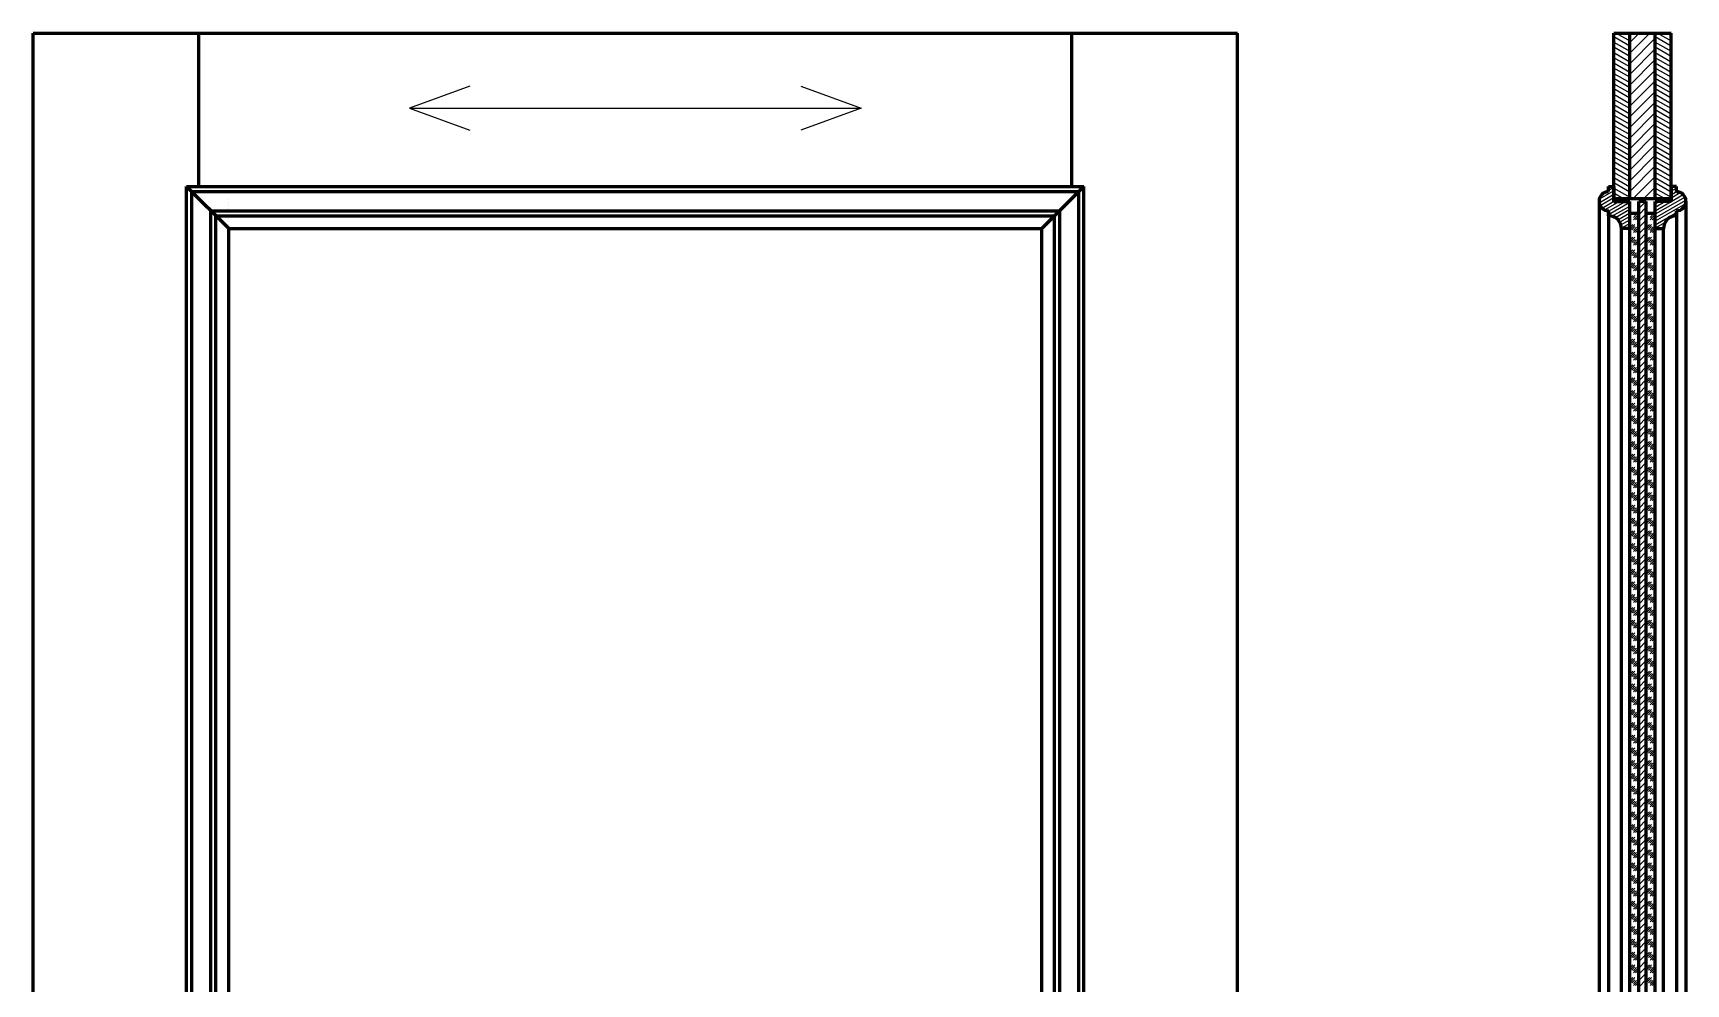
# Model space of a CAD drawing. Header units: inches. Extents: x -4554 to 14101, y -13650 to 2449.
# Drawn here: x 0 to 1098, y -8132 to -7500 of the extents above; entities that cross this region are included whole.
import ezdxf

# ---------------------------------------------------------------- set-up
doc = ezdxf.new("R2010")
doc.units = ezdxf.units.IN
doc.layers.add('Слой1', color=7, linetype='Continuous')

# ---------------------------------------------------------------- blocks, each defined once
blk = doc.blocks.new('*B516')
at = {"layer": 'Слой1', "linetype": 'Continuous'}
for p, q in [((1060.5, -7508.7), (1050, -7502.6)), ((1050, -7506.1), (1060.5, -7512.1)), ((1051.5, -7500), (1060.5, -7505.2)), ((1060.5, -7501.7), (1057.5, -7500)), ((1060.5, -7515.6), (1050, -7509.5)), ((1050, -7513), (1060.5, -7519.1)), ((1060.5, -7522.5), (1050, -7516.5)), ((1050, -7519.9), (1060.5, -7526)), ((1060.5, -7529.4), (1050, -7523.4)), ((1050, -7526.8), (1060.5, -7532.9)), ((1060.5, -7536.4), (1050, -7530.3)), ((1050, -7533.8), (1060.5, -7539.8)), ((1060.5, -7543.3), (1050, -7537.2)), ((1050, -7540.7), (1060.5, -7546.8)), ((1060.5, -7550.2), (1050, -7544.2)), ((1050, -7547.6), (1060.5, -7553.7)), ((1060.5, -7557.2), (1050, -7551.1)), ((1050, -7554.6), (1060.5, -7560.6)), ((1060.5, -7564.1), (1050, -7558)), ((1050, -7561.5), (1060.5, -7567.5)), ((1060.5, -7571), (1050, -7565)), ((1050, -7568.4), (1060.5, -7574.5)), ((1060.5, -7577.9), (1050, -7571.9)), ((1050, -7575.3), (1060.5, -7581.4)), ((1060.5, -7584.9), (1050, -7578.8)), ((1050, -7582.3), (1060.5, -7588.3)), ((1060.5, -7591.8), (1050, -7585.7)), ((1050, -7589.2), (1060.5, -7595.3)), ((1060.5, -7598.7), (1050, -7592.7)), ((1050, -7596.1), (1060.5, -7602.2)), ((1060.5, -7605.7), (1050, -7599.6)), ((1050, -7603.1), (1060.5, -7609.1)), ((1056, -7610), (1050, -7606.5)), ((1050, -7610), (1050, -7610))]:
    blk.add_line(p, q, dxfattribs=at)
blk = doc.blocks.new('*B517')
at = {"layer": 'Слой1', "linetype": 'Continuous'}
for p, q in [((1040.2, -7612.8), (1050, -7607.2)), ((1050, -7604.9), (1040.3, -7610.5)), ((1042.2, -7607.1), (1044.6, -7605.7)), ((1047, -7602), (1046.5, -7602.3)), ((1046.5, -7604.6), (1050, -7602.6)), ((1050, -7609.5), (1040.9, -7614.8)), ((1042.1, -7616.4), (1050, -7611.8)), ((1053.7, -7612), (1044, -7617.6)), ((1046.5, -7618.5), (1057.7, -7612)), ((1060.5, -7612.7), (1046.5, -7620.8)), ((1048.7, -7621.8), (1060.5, -7615)), ((1060.5, -7617.3), (1051, -7622.8)), ((1052.7, -7624.1), (1060.5, -7619.6)), ((1060.5, -7621.9), (1053.9, -7625.8)), ((1054.7, -7627.6), (1060.5, -7624.2)), ((1060.5, -7626.5), (1055, -7629.7)), ((1058.5, -7630), (1060.5, -7628.8))]:
    blk.add_line(p, q, dxfattribs=at)
blk = doc.blocks.new('*B524')
at = {"layer": 'Слой1', "linetype": 'Continuous'}
for p, q in [((1060.5, -7630.8), (1064, -7627.3)), ((1060.5, -7629.4), (1062.6, -7627.3)), ((1061.9, -7630.8), (1064, -7628.7)), ((1066.5, -7620.5), (1063, -7624.1)), ((1065.1, -7620.5), (1063, -7622.7)), ((1066.5, -7629), (1063, -7632.6)), ((1065.1, -7629), (1063, -7631.2)), ((1066.5, -7622), (1064.4, -7624.1)), ((1060.5, -7639.3), (1064, -7635.7)), ((1060.5, -7637.9), (1062.6, -7635.7)), ((1061.9, -7639.3), (1064, -7637.2)), ((1066.5, -7637.5), (1063, -7641.1)), ((1065.1, -7637.5), (1063, -7639.6)), ((1066.5, -7630.4), (1064.4, -7632.6)), ((1066.5, -7638.9), (1064.4, -7641.1)), ((1060.5, -7647.8), (1064, -7644.2)), ((1060.5, -7646.3), (1062.6, -7644.2)), ((1061.9, -7647.8), (1064, -7645.6)), ((1066.5, -7646), (1063, -7649.5)), ((1065.1, -7646), (1063, -7648.1)), ((1066.5, -7647.4), (1064.4, -7649.5)), ((1060.5, -7656.2), (1064, -7652.7)), ((1060.5, -7654.8), (1062.6, -7652.7)), ((1060.5, -7664.7), (1064, -7661.2)), ((1060.5, -7663.3), (1062.6, -7661.2)), ((1061.9, -7656.2), (1064, -7654.1)), ((1061.9, -7664.7), (1064, -7662.6)), ((1066.5, -7654.5), (1063, -7658)), ((1065.1, -7654.5), (1063, -7656.6)), ((1066.5, -7663), (1063, -7666.5)), ((1065.1, -7663), (1063, -7665.1)), ((1066.5, -7655.9), (1064.4, -7658)), ((1060.5, -7673.2), (1064, -7669.7)), ((1060.5, -7671.8), (1062.6, -7669.7)), ((1061.9, -7673.2), (1064, -7671.1)), ((1066.5, -7671.5), (1063, -7675)), ((1065.1, -7671.5), (1063, -7673.6)), ((1066.5, -7664.4), (1064.4, -7666.5)), ((1066.5, -7672.9), (1064.4, -7675)), ((1060.5, -7681.7), (1064, -7678.2)), ((1060.5, -7680.3), (1062.6, -7678.2)), ((1061.9, -7681.7), (1064, -7679.6)), ((1066.5, -7679.9), (1063, -7683.5)), ((1065.1, -7679.9), (1063, -7682.1)), ((1066.5, -7681.4), (1064.4, -7683.5)), ((1060.5, -7690.2), (1064, -7686.7)), ((1060.5, -7688.8), (1062.6, -7686.7)), ((1060.5, -7698.7), (1064, -7695.1)), ((1060.5, -7697.3), (1062.6, -7695.1)), ((1061.9, -7690.2), (1064, -7688.1)), ((1066.5, -7688.4), (1063, -7692)), ((1065.1, -7688.4), (1063, -7690.6)), ((1066.5, -7689.8), (1064.4, -7692)), ((1060.5, -7707.2), (1064, -7703.6)), ((1060.5, -7705.7), (1062.6, -7703.6)), ((1061.9, -7698.7), (1064, -7696.6)), ((1061.9, -7707.2), (1064, -7705)), ((1066.5, -7696.9), (1063, -7700.5)), ((1065.1, -7696.9), (1063, -7699)), ((1066.5, -7705.4), (1063, -7708.9)), ((1065.1, -7705.4), (1063, -7707.5)), ((1066.5, -7698.3), (1064.4, -7700.5)), ((1066.5, -7706.8), (1064.4, -7708.9)), ((1060.5, -7715.6), (1064, -7712.1)), ((1060.5, -7714.2), (1062.6, -7712.1)), ((1061.9, -7715.6), (1064, -7713.5)), ((1066.5, -7713.9), (1063, -7717.4)), ((1065.1, -7713.9), (1063, -7716)), ((1066.5, -7715.3), (1064.4, -7717.4)), ((1060.5, -7724.1), (1064, -7720.6)), ((1060.5, -7722.7), (1062.6, -7720.6)), ((1061.9, -7724.1), (1064, -7722)), ((1066.5, -7722.4), (1063, -7725.9)), ((1065.1, -7722.4), (1063, -7724.5)), ((1066.5, -7723.8), (1064.4, -7725.9)), ((1060.5, -7732.6), (1064, -7729.1)), ((1060.5, -7731.2), (1062.6, -7729.1)), ((1060.5, -7741.1), (1064, -7737.6)), ((1060.5, -7739.7), (1062.6, -7737.6)), ((1061.9, -7732.6), (1064, -7730.5)), ((1061.9, -7741.1), (1064, -7739)), ((1066.5, -7730.9), (1063, -7734.4)), ((1065.1, -7730.9), (1063, -7733)), ((1066.5, -7739.3), (1063, -7742.9)), ((1065.1, -7739.3), (1063, -7741.5)), ((1066.5, -7732.3), (1064.4, -7734.4)), ((1060.5, -7749.6), (1064, -7746.1)), ((1060.5, -7748.2), (1062.6, -7746.1)), ((1061.9, -7749.6), (1064, -7747.5)), ((1066.5, -7747.8), (1063, -7751.4)), ((1065.1, -7747.8), (1063, -7749.9)), ((1066.5, -7740.8), (1064.4, -7742.9)), ((1066.5, -7749.2), (1064.4, -7751.4)), ((1060.5, -7758.1), (1064, -7754.5)), ((1060.5, -7756.7), (1062.6, -7754.5)), ((1061.9, -7758.1), (1064, -7755.9)), ((1066.5, -7756.3), (1063, -7759.8)), ((1065.1, -7756.3), (1063, -7758.4)), ((1066.5, -7757.7), (1064.4, -7759.8)), ((1060.5, -7766.6), (1064, -7763)), ((1060.5, -7765.1), (1062.6, -7763)), ((1060.5, -7775), (1064, -7771.5)), ((1060.5, -7773.6), (1062.6, -7771.5)), ((1061.9, -7766.6), (1064, -7764.4)), ((1066.5, -7764.8), (1063, -7768.3)), ((1065.1, -7764.8), (1063, -7766.9)), ((1066.5, -7766.2), (1064.4, -7768.3)), ((1060.5, -7783.5), (1064, -7780)), ((1060.5, -7782.1), (1062.6, -7780)), ((1061.9, -7775), (1064, -7772.9)), ((1061.9, -7783.5), (1064, -7781.4)), ((1066.5, -7773.3), (1063, -7776.8)), ((1065.1, -7773.3), (1063, -7775.4)), ((1066.5, -7781.8), (1063, -7785.3)), ((1065.1, -7781.8), (1063, -7783.9)), ((1066.5, -7774.7), (1064.4, -7776.8)), ((1066.5, -7783.2), (1064.4, -7785.3)), ((1060.5, -7792), (1064, -7788.5)), ((1060.5, -7790.6), (1062.6, -7788.5)), ((1061.9, -7792), (1064, -7789.9)), ((1066.5, -7790.3), (1063, -7793.8)), ((1065.1, -7790.3), (1063, -7792.4)), ((1066.5, -7791.7), (1064.4, -7793.8)), ((1060.5, -7800.5), (1064, -7797)), ((1060.5, -7799.1), (1062.6, -7797)), ((1060.5, -7809), (1064, -7805.4)), ((1060.5, -7807.6), (1062.6, -7805.4)), ((1061.9, -7800.5), (1064, -7798.4)), ((1066.5, -7798.7), (1063, -7802.3)), ((1065.1, -7798.7), (1063, -7800.9)), ((1066.5, -7800.2), (1064.4, -7802.3)), ((1060.5, -7817.5), (1064, -7813.9)), ((1060.5, -7816.1), (1062.6, -7813.9)), ((1061.9, -7809), (1064, -7806.9)), ((1061.9, -7817.5), (1064, -7815.3)), ((1066.5, -7807.2), (1063, -7810.8)), ((1065.1, -7807.2), (1063, -7809.3)), ((1066.5, -7815.7), (1063, -7819.2)), ((1065.1, -7815.7), (1063, -7817.8)), ((1066.5, -7808.6), (1064.4, -7810.8)), ((1060.5, -7826), (1064, -7822.4)), ((1060.5, -7824.5), (1062.6, -7822.4)), ((1061.9, -7826), (1064, -7823.8)), ((1066.5, -7824.2), (1063, -7827.7)), ((1065.1, -7824.2), (1063, -7826.3)), ((1066.5, -7817.1), (1064.4, -7819.2)), ((1066.5, -7825.6), (1064.4, -7827.7)), ((1060.5, -7834.4), (1064, -7830.9)), ((1060.5, -7833), (1062.6, -7830.9)), ((1061.9, -7834.4), (1064, -7832.3)), ((1066.5, -7832.7), (1063, -7836.2)), ((1065.1, -7832.7), (1063, -7834.8)), ((1066.5, -7834.1), (1064.4, -7836.2)), ((1060.5, -7842.9), (1064, -7839.4)), ((1060.5, -7841.5), (1062.6, -7839.4)), ((1060.5, -7851.4), (1064, -7847.9)), ((1060.5, -7850), (1062.6, -7847.9)), ((1061.9, -7842.9), (1064, -7840.8)), ((1061.9, -7851.4), (1064, -7849.3)), ((1066.5, -7841.2), (1063, -7844.7)), ((1065.1, -7841.2), (1063, -7843.3)), ((1066.5, -7842.6), (1064.4, -7844.7)), ((1060.5, -7859.9), (1064, -7856.4)), ((1060.5, -7858.5), (1062.6, -7856.4)), ((1061.9, -7859.9), (1064, -7857.8)), ((1066.5, -7849.7), (1063, -7853.2)), ((1065.1, -7849.7), (1063, -7851.8)), ((1066.5, -7858.1), (1063, -7861.7)), ((1065.1, -7858.1), (1063, -7860.3)), ((1066.5, -7851.1), (1064.4, -7853.2)), ((1066.5, -7859.6), (1064.4, -7861.7)), ((1060.5, -7868.4), (1064, -7864.8)), ((1060.5, -7867), (1062.6, -7864.8)), ((1061.9, -7868.4), (1064, -7866.3)), ((1066.5, -7866.6), (1063, -7870.2)), ((1065.1, -7866.6), (1063, -7868.7)), ((1066.5, -7868), (1064.4, -7870.2)), ((1060.5, -7876.9), (1064, -7873.3)), ((1060.5, -7875.5), (1062.6, -7873.3)), ((1060.5, -7885.4), (1064, -7881.8)), ((1060.5, -7883.9), (1062.6, -7881.8)), ((1061.9, -7876.9), (1064, -7874.7)), ((1066.5, -7875.1), (1063, -7878.6)), ((1065.1, -7875.1), (1063, -7877.2)), ((1066.5, -7876.5), (1064.4, -7878.6)), ((1060.5, -7893.8), (1064, -7890.3)), ((1060.5, -7892.4), (1062.6, -7890.3)), ((1061.9, -7885.4), (1064, -7883.2)), ((1061.9, -7893.8), (1064, -7891.7)), ((1066.5, -7883.6), (1063, -7887.1)), ((1065.1, -7883.6), (1063, -7885.7)), ((1066.5, -7892.1), (1063, -7895.6)), ((1065.1, -7892.1), (1063, -7894.2)), ((1066.5, -7885), (1064.4, -7887.1)), ((1066.5, -7893.5), (1064.4, -7895.6)), ((1060.5, -7902.3), (1064, -7898.8)), ((1060.5, -7900.9), (1062.6, -7898.8)), ((1061.9, -7902.3), (1064, -7900.2)), ((1066.5, -7900.6), (1063, -7904.1)), ((1065.1, -7900.6), (1063, -7902.7)), ((1066.5, -7902), (1064.4, -7904.1)), ((1060.5, -7910.8), (1064, -7907.3)), ((1060.5, -7909.4), (1062.6, -7907.3)), ((1061.9, -7910.8), (1064, -7908.7)), ((1066.5, -7909), (1063, -7912.6)), ((1065.1, -7909), (1063, -7911.2)), ((1066.5, -7910.5), (1064.4, -7912.6)), ((1060.5, -7919.3), (1064, -7915.8)), ((1060.5, -7917.9), (1062.6, -7915.8)), ((1060.5, -7927.8), (1064, -7924.2)), ((1060.5, -7926.4), (1062.6, -7924.2)), ((1061.9, -7919.3), (1064, -7917.2)), ((1061.9, -7927.8), (1064, -7925.7)), ((1066.5, -7917.5), (1063, -7921.1)), ((1065.1, -7917.5), (1063, -7919.7)), ((1066.5, -7926), (1063, -7929.6)), ((1065.1, -7926), (1063, -7928.1)), ((1066.5, -7918.9), (1064.4, -7921.1)), ((1060.5, -7936.3), (1064, -7932.7)), ((1060.5, -7934.8), (1062.6, -7932.7)), ((1061.9, -7936.3), (1064, -7934.1)), ((1066.5, -7934.5), (1063, -7938)), ((1065.1, -7934.5), (1063, -7936.6)), ((1066.5, -7927.4), (1064.4, -7929.6)), ((1066.5, -7935.9), (1064.4, -7938)), ((1060.5, -7944.7), (1064, -7941.2)), ((1060.5, -7943.3), (1062.6, -7941.2)), ((1061.9, -7944.7), (1064, -7942.6)), ((1066.5, -7943), (1063, -7946.5)), ((1065.1, -7943), (1063, -7945.1)), ((1066.5, -7944.4), (1064.4, -7946.5)), ((1060.5, -7953.2), (1064, -7949.7)), ((1060.5, -7951.8), (1062.6, -7949.7)), ((1060.5, -7961.7), (1064, -7958.2)), ((1060.5, -7960.3), (1062.6, -7958.2)), ((1061.9, -7953.2), (1064, -7951.1)), ((1066.5, -7951.5), (1063, -7955)), ((1065.1, -7951.5), (1063, -7953.6)), ((1066.5, -7952.9), (1064.4, -7955)), ((1060.5, -7970.2), (1064, -7966.7)), ((1060.5, -7968.8), (1062.6, -7966.7)), ((1061.9, -7961.7), (1064, -7959.6)), ((1061.9, -7970.2), (1064, -7968.1)), ((1066.5, -7960), (1063, -7963.5)), ((1065.1, -7960), (1063, -7962.1)), ((1066.5, -7968.4), (1063, -7972)), ((1065.1, -7968.4), (1063, -7970.6)), ((1066.5, -7961.4), (1064.4, -7963.5)), ((1066.5, -7969.9), (1064.4, -7972)), ((1060.5, -7978.7), (1064, -7975.2)), ((1060.5, -7977.3), (1062.6, -7975.2)), ((1061.9, -7978.7), (1064, -7976.6)), ((1066.5, -7976.9), (1063, -7980.5)), ((1065.1, -7976.9), (1063, -7979.1)), ((1066.5, -7978.3), (1064.4, -7980.5)), ((1060.5, -7987.2), (1064, -7983.6)), ((1060.5, -7985.8), (1062.6, -7983.6)), ((1060.5, -7995.7), (1064, -7992.1)), ((1060.5, -7994.2), (1062.6, -7992.1)), ((1061.9, -7987.2), (1064, -7985.1)), ((1066.5, -7985.4), (1063, -7989)), ((1065.1, -7985.4), (1063, -7987.5)), ((1066.5, -7986.8), (1064.4, -7989)), ((1060.5, -8004.1), (1064, -8000.6)), ((1060.5, -8002.7), (1062.6, -8000.6)), ((1061.9, -7995.7), (1064, -7993.5)), ((1061.9, -8004.1), (1064, -8002)), ((1066.5, -7993.9), (1063, -7997.4)), ((1065.1, -7993.9), (1063, -7996)), ((1066.5, -8002.4), (1063, -8005.9)), ((1065.1, -8002.4), (1063, -8004.5)), ((1066.5, -7995.3), (1064.4, -7997.4)), ((1060.5, -8012.6), (1064, -8009.1)), ((1060.5, -8011.2), (1062.6, -8009.1)), ((1061.9, -8012.6), (1064, -8010.5)), ((1066.5, -8010.9), (1063, -8014.4)), ((1065.1, -8010.9), (1063, -8013)), ((1066.5, -8003.8), (1064.4, -8005.9)), ((1066.5, -8012.3), (1064.4, -8014.4)), ((1060.5, -8021.1), (1064, -8017.6)), ((1060.5, -8019.7), (1062.6, -8017.6)), ((1061.9, -8021.1), (1064, -8019)), ((1066.5, -8019.4), (1063, -8022.9)), ((1065.1, -8019.4), (1063, -8021.5)), ((1066.5, -8020.8), (1064.4, -8022.9)), ((1060.5, -8029.6), (1064, -8026.1)), ((1060.5, -8028.2), (1062.6, -8026.1)), ((1060.5, -8038.1), (1064, -8034.6)), ((1060.5, -8036.7), (1062.6, -8034.6)), ((1061.9, -8029.6), (1064, -8027.5)), ((1061.9, -8038.1), (1064, -8036)), ((1066.5, -8027.8), (1063, -8031.4)), ((1065.1, -8027.8), (1063, -8030)), ((1066.5, -8029.3), (1064.4, -8031.4)), ((1060.5, -8046.6), (1064, -8043)), ((1060.5, -8045.2), (1062.6, -8043)), ((1061.9, -8046.6), (1064, -8044.4)), ((1066.5, -8036.3), (1063, -8039.9)), ((1065.1, -8036.3), (1063, -8038.4)), ((1066.5, -8044.8), (1063, -8048.3)), ((1065.1, -8044.8), (1063, -8046.9)), ((1066.5, -8037.7), (1064.4, -8039.9)), ((1066.5, -8046.2), (1064.4, -8048.3)), ((1060.5, -8055.1), (1064, -8051.5)), ((1060.5, -8053.6), (1062.6, -8051.5)), ((1061.9, -8055.1), (1064, -8052.9)), ((1066.5, -8053.3), (1063, -8056.8)), ((1065.1, -8053.3), (1063, -8055.4)), ((1066.5, -8054.7), (1064.4, -8056.8)), ((1060.5, -8063.5), (1064, -8060)), ((1060.5, -8062.1), (1062.6, -8060)), ((1060.5, -8072), (1064, -8068.5)), ((1060.5, -8070.6), (1062.6, -8068.5)), ((1061.9, -8063.5), (1064, -8061.4)), ((1066.5, -8061.8), (1063, -8065.3)), ((1065.1, -8061.8), (1063, -8063.9)), ((1066.5, -8063.2), (1064.4, -8065.3)), ((1060.5, -8080.5), (1064, -8077)), ((1060.5, -8079.1), (1062.6, -8077)), ((1061.9, -8072), (1064, -8069.9)), ((1061.9, -8080.5), (1064, -8078.4)), ((1066.5, -8070.3), (1063, -8073.8)), ((1065.1, -8070.3), (1063, -8072.4)), ((1066.5, -8078.8), (1063, -8082.3)), ((1065.1, -8078.8), (1063, -8080.9)), ((1066.5, -8071.7), (1064.4, -8073.8)), ((1066.5, -8080.2), (1064.4, -8082.3)), ((1060.5, -8089), (1064, -8085.5)), ((1060.5, -8087.6), (1062.6, -8085.5)), ((1061.9, -8089), (1064, -8086.9)), ((1066.5, -8087.2), (1063, -8090.8)), ((1065.1, -8087.2), (1063, -8089.4)), ((1066.5, -8088.7), (1064.4, -8090.8)), ((1060.5, -8097.5), (1064, -8093.9)), ((1060.5, -8096.1), (1062.6, -8093.9)), ((1061.9, -8097.5), (1064, -8095.4)), ((1066.5, -8095.7), (1063, -8099.3)), ((1065.1, -8095.7), (1063, -8097.8)), ((1066.5, -8097.1), (1064.4, -8099.3)), ((1060.5, -8106), (1064, -8102.4)), ((1060.5, -8104.6), (1062.6, -8102.4)), ((1060.5, -8114.5), (1064, -8110.9)), ((1060.5, -8113), (1062.6, -8110.9)), ((1061.9, -8106), (1064, -8103.8)), ((1061.9, -8114.5), (1064, -8112.3)), ((1066.5, -8104.2), (1063, -8107.7)), ((1065.1, -8104.2), (1063, -8106.3)), ((1066.5, -8112.7), (1063, -8116.2)), ((1065.1, -8112.7), (1063, -8114.8)), ((1066.5, -8105.6), (1064.4, -8107.7)), ((1060.5, -8122.9), (1064, -8119.4)), ((1060.5, -8121.5), (1062.6, -8119.4)), ((1061.9, -8122.9), (1064, -8120.8)), ((1066.5, -8121.2), (1063, -8124.7)), ((1065.1, -8121.2), (1063, -8123.3)), ((1066.5, -8114.1), (1064.4, -8116.2)), ((1066.5, -8122.6), (1064.4, -8124.7)), ((1060.5, -8131.4), (1064, -8127.9)), ((1060.5, -8130), (1062.6, -8127.9)), ((1061.9, -8131.4), (1064, -8129.3)), ((1066.5, -8129.7), (1063, -8133.2)), ((1065.1, -8129.7), (1063, -8131.8)), ((1066.5, -8131.1), (1064.4, -8133.2))]:
    blk.add_line(p, q, dxfattribs=at)
blk = doc.blocks.new('*B525')
at = {"layer": 'Слой1', "linetype": 'Continuous'}
for p, q in [((1088, -7508.7), (1077.5, -7502.6)), ((1077.5, -7506.1), (1088, -7512.1)), ((1079, -7500), (1088, -7505.2)), ((1088, -7501.7), (1085, -7500)), ((1088, -7515.6), (1077.5, -7509.5)), ((1077.5, -7513), (1088, -7519.1)), ((1088, -7522.5), (1077.5, -7516.5)), ((1077.5, -7519.9), (1088, -7526)), ((1088, -7529.4), (1077.5, -7523.4)), ((1077.5, -7526.8), (1088, -7532.9)), ((1088, -7536.4), (1077.5, -7530.3)), ((1077.5, -7533.8), (1088, -7539.8)), ((1088, -7543.3), (1077.5, -7537.2)), ((1077.5, -7540.7), (1088, -7546.8)), ((1088, -7550.2), (1077.5, -7544.2)), ((1077.5, -7547.6), (1088, -7553.7)), ((1088, -7557.2), (1077.5, -7551.1)), ((1077.5, -7554.6), (1088, -7560.6)), ((1088, -7564.1), (1077.5, -7558)), ((1077.5, -7561.5), (1088, -7567.5)), ((1088, -7571), (1077.5, -7565)), ((1077.5, -7568.4), (1088, -7574.5)), ((1088, -7577.9), (1077.5, -7571.9)), ((1077.5, -7575.3), (1088, -7581.4)), ((1088, -7584.9), (1077.5, -7578.8)), ((1077.5, -7582.3), (1088, -7588.3)), ((1088, -7591.8), (1077.5, -7585.7)), ((1077.5, -7589.2), (1088, -7595.3)), ((1088, -7598.7), (1077.5, -7592.7)), ((1077.5, -7596.1), (1088, -7602.2)), ((1088, -7605.7), (1077.5, -7599.6)), ((1077.5, -7603.1), (1088, -7609.1)), ((1083.5, -7610), (1077.5, -7606.5)), ((1077.5, -7610), (1077.5, -7610))]:
    blk.add_line(p, q, dxfattribs=at)
blk = doc.blocks.new('*B526')
at = {"layer": 'Слой1', "linetype": 'Continuous'}
for p, q in [((1077.5, -7618.2), (1096.1, -7607.4)), ((1088, -7602.9), (1089.5, -7602)), ((1091.5, -7603.2), (1088, -7605.2)), ((1088, -7607.5), (1091.6, -7605.4)), ((1094.4, -7606.1), (1088, -7609.8)), ((1097.3, -7609.1), (1077.5, -7620.5)), ((1077.5, -7622.8), (1097.8, -7611.1)), ((1084.2, -7612), (1077.5, -7615.9)), ((1077.5, -7613.5), (1080.2, -7612)), ((1097.6, -7613.5), (1077.5, -7625.1)), ((1077.5, -7627.4), (1091.5, -7619.3)), ((1084, -7625.9), (1077.5, -7629.7)), ((1081, -7630), (1083.1, -7628.8))]:
    blk.add_line(p, q, dxfattribs=at)
blk = doc.blocks.new('*B533')
at = {"layer": 'Слой1', "linetype": 'Continuous'}
for p, q in [((1071.5, -7630.8), (1075, -7627.3)), ((1071.5, -7629.4), (1073.6, -7627.3)), ((1072.9, -7630.8), (1075, -7628.7)), ((1077.5, -7620.5), (1074, -7624.1)), ((1076.1, -7620.5), (1074, -7622.7)), ((1077.5, -7629), (1074, -7632.6)), ((1076.1, -7629), (1074, -7631.2)), ((1077.5, -7622), (1075.4, -7624.1)), ((1071.5, -7639.3), (1075, -7635.7)), ((1071.5, -7637.9), (1073.6, -7635.7)), ((1072.9, -7639.3), (1075, -7637.2)), ((1077.5, -7637.5), (1074, -7641.1)), ((1076.1, -7637.5), (1074, -7639.6)), ((1077.5, -7630.4), (1075.4, -7632.6)), ((1077.5, -7638.9), (1075.4, -7641.1)), ((1071.5, -7647.8), (1075, -7644.2)), ((1071.5, -7646.3), (1073.6, -7644.2)), ((1072.9, -7647.8), (1075, -7645.6)), ((1077.5, -7646), (1074, -7649.5)), ((1076.1, -7646), (1074, -7648.1)), ((1077.5, -7647.4), (1075.4, -7649.5)), ((1071.5, -7656.2), (1075, -7652.7)), ((1071.5, -7654.8), (1073.6, -7652.7)), ((1071.5, -7664.7), (1075, -7661.2)), ((1071.5, -7663.3), (1073.6, -7661.2)), ((1072.9, -7656.2), (1075, -7654.1)), ((1072.9, -7664.7), (1075, -7662.6)), ((1077.5, -7654.5), (1074, -7658)), ((1076.1, -7654.5), (1074, -7656.6)), ((1077.5, -7663), (1074, -7666.5)), ((1076.1, -7663), (1074, -7665.1)), ((1077.5, -7655.9), (1075.4, -7658)), ((1071.5, -7673.2), (1075, -7669.7)), ((1071.5, -7671.8), (1073.6, -7669.7)), ((1072.9, -7673.2), (1075, -7671.1)), ((1077.5, -7671.5), (1074, -7675)), ((1076.1, -7671.5), (1074, -7673.6)), ((1077.5, -7664.4), (1075.4, -7666.5)), ((1077.5, -7672.9), (1075.4, -7675)), ((1071.5, -7681.7), (1075, -7678.2)), ((1071.5, -7680.3), (1073.6, -7678.2)), ((1072.9, -7681.7), (1075, -7679.6)), ((1077.5, -7679.9), (1074, -7683.5)), ((1076.1, -7679.9), (1074, -7682.1)), ((1077.5, -7681.4), (1075.4, -7683.5)), ((1071.5, -7690.2), (1075, -7686.7)), ((1071.5, -7688.8), (1073.6, -7686.7)), ((1071.5, -7698.7), (1075, -7695.1)), ((1071.5, -7697.3), (1073.6, -7695.1)), ((1072.9, -7690.2), (1075, -7688.1)), ((1077.5, -7688.4), (1074, -7692)), ((1076.1, -7688.4), (1074, -7690.6)), ((1077.5, -7689.8), (1075.4, -7692)), ((1071.5, -7707.2), (1075, -7703.6)), ((1071.5, -7705.7), (1073.6, -7703.6)), ((1072.9, -7698.7), (1075, -7696.6)), ((1072.9, -7707.2), (1075, -7705)), ((1077.5, -7696.9), (1074, -7700.5)), ((1076.1, -7696.9), (1074, -7699)), ((1077.5, -7705.4), (1074, -7708.9)), ((1076.1, -7705.4), (1074, -7707.5)), ((1077.5, -7698.3), (1075.4, -7700.5)), ((1077.5, -7706.8), (1075.4, -7708.9)), ((1071.5, -7715.6), (1075, -7712.1)), ((1071.5, -7714.2), (1073.6, -7712.1)), ((1072.9, -7715.6), (1075, -7713.5)), ((1077.5, -7713.9), (1074, -7717.4)), ((1076.1, -7713.9), (1074, -7716)), ((1077.5, -7715.3), (1075.4, -7717.4)), ((1071.5, -7724.1), (1075, -7720.6)), ((1071.5, -7722.7), (1073.6, -7720.6)), ((1072.9, -7724.1), (1075, -7722)), ((1077.5, -7722.4), (1074, -7725.9)), ((1076.1, -7722.4), (1074, -7724.5)), ((1077.5, -7723.8), (1075.4, -7725.9)), ((1071.5, -7732.6), (1075, -7729.1)), ((1071.5, -7731.2), (1073.6, -7729.1)), ((1071.5, -7741.1), (1075, -7737.6)), ((1071.5, -7739.7), (1073.6, -7737.6)), ((1072.9, -7732.6), (1075, -7730.5)), ((1072.9, -7741.1), (1075, -7739)), ((1077.5, -7730.9), (1074, -7734.4)), ((1076.1, -7730.9), (1074, -7733)), ((1077.5, -7739.3), (1074, -7742.9)), ((1076.1, -7739.3), (1074, -7741.5)), ((1077.5, -7732.3), (1075.4, -7734.4)), ((1071.5, -7749.6), (1075, -7746.1)), ((1071.5, -7748.2), (1073.6, -7746.1)), ((1072.9, -7749.6), (1075, -7747.5)), ((1077.5, -7747.8), (1074, -7751.4)), ((1076.1, -7747.8), (1074, -7749.9)), ((1077.5, -7740.8), (1075.4, -7742.9)), ((1077.5, -7749.2), (1075.4, -7751.4)), ((1071.5, -7758.1), (1075, -7754.5)), ((1071.5, -7756.7), (1073.6, -7754.5)), ((1072.9, -7758.1), (1075, -7755.9)), ((1077.5, -7756.3), (1074, -7759.8)), ((1076.1, -7756.3), (1074, -7758.4)), ((1077.5, -7757.7), (1075.4, -7759.8)), ((1071.5, -7766.6), (1075, -7763)), ((1071.5, -7765.1), (1073.6, -7763)), ((1071.5, -7775), (1075, -7771.5)), ((1071.5, -7773.6), (1073.6, -7771.5)), ((1072.9, -7766.6), (1075, -7764.4)), ((1077.5, -7764.8), (1074, -7768.3)), ((1076.1, -7764.8), (1074, -7766.9)), ((1077.5, -7766.2), (1075.4, -7768.3)), ((1071.5, -7783.5), (1075, -7780)), ((1071.5, -7782.1), (1073.6, -7780)), ((1072.9, -7775), (1075, -7772.9)), ((1072.9, -7783.5), (1075, -7781.4)), ((1077.5, -7773.3), (1074, -7776.8)), ((1076.1, -7773.3), (1074, -7775.4)), ((1077.5, -7781.8), (1074, -7785.3)), ((1076.1, -7781.8), (1074, -7783.9)), ((1077.5, -7774.7), (1075.4, -7776.8)), ((1077.5, -7783.2), (1075.4, -7785.3)), ((1071.5, -7792), (1075, -7788.5)), ((1071.5, -7790.6), (1073.6, -7788.5)), ((1072.9, -7792), (1075, -7789.9)), ((1077.5, -7790.3), (1074, -7793.8)), ((1076.1, -7790.3), (1074, -7792.4)), ((1077.5, -7791.7), (1075.4, -7793.8)), ((1071.5, -7800.5), (1075, -7797)), ((1071.5, -7799.1), (1073.6, -7797)), ((1071.5, -7809), (1075, -7805.4)), ((1071.5, -7807.6), (1073.6, -7805.4)), ((1072.9, -7800.5), (1075, -7798.4)), ((1077.5, -7798.7), (1074, -7802.3)), ((1076.1, -7798.7), (1074, -7800.9)), ((1077.5, -7800.2), (1075.4, -7802.3)), ((1071.5, -7817.5), (1075, -7813.9)), ((1071.5, -7816.1), (1073.6, -7813.9)), ((1072.9, -7809), (1075, -7806.9)), ((1072.9, -7817.5), (1075, -7815.3)), ((1077.5, -7807.2), (1074, -7810.8)), ((1076.1, -7807.2), (1074, -7809.3)), ((1077.5, -7815.7), (1074, -7819.2)), ((1076.1, -7815.7), (1074, -7817.8)), ((1077.5, -7808.6), (1075.4, -7810.8)), ((1071.5, -7826), (1075, -7822.4)), ((1071.5, -7824.5), (1073.6, -7822.4)), ((1072.9, -7826), (1075, -7823.8)), ((1077.5, -7824.2), (1074, -7827.7)), ((1076.1, -7824.2), (1074, -7826.3)), ((1077.5, -7817.1), (1075.4, -7819.2)), ((1077.5, -7825.6), (1075.4, -7827.7)), ((1071.5, -7834.4), (1075, -7830.9)), ((1071.5, -7833), (1073.6, -7830.9)), ((1072.9, -7834.4), (1075, -7832.3)), ((1077.5, -7832.7), (1074, -7836.2)), ((1076.1, -7832.7), (1074, -7834.8)), ((1077.5, -7834.1), (1075.4, -7836.2)), ((1071.5, -7842.9), (1075, -7839.4)), ((1071.5, -7841.5), (1073.6, -7839.4)), ((1071.5, -7851.4), (1075, -7847.9)), ((1071.5, -7850), (1073.6, -7847.9)), ((1072.9, -7842.9), (1075, -7840.8)), ((1072.9, -7851.4), (1075, -7849.3)), ((1077.5, -7841.2), (1074, -7844.7)), ((1076.1, -7841.2), (1074, -7843.3)), ((1077.5, -7842.6), (1075.4, -7844.7)), ((1071.5, -7859.9), (1075, -7856.4)), ((1071.5, -7858.5), (1073.6, -7856.4)), ((1072.9, -7859.9), (1075, -7857.8)), ((1077.5, -7849.7), (1074, -7853.2)), ((1076.1, -7849.7), (1074, -7851.8)), ((1077.5, -7858.1), (1074, -7861.7)), ((1076.1, -7858.1), (1074, -7860.3)), ((1077.5, -7851.1), (1075.4, -7853.2)), ((1077.5, -7859.6), (1075.4, -7861.7)), ((1071.5, -7868.4), (1075, -7864.8)), ((1071.5, -7867), (1073.6, -7864.8)), ((1072.9, -7868.4), (1075, -7866.3)), ((1077.5, -7866.6), (1074, -7870.2)), ((1076.1, -7866.6), (1074, -7868.7)), ((1077.5, -7868), (1075.4, -7870.2)), ((1071.5, -7876.9), (1075, -7873.3)), ((1071.5, -7875.5), (1073.6, -7873.3)), ((1071.5, -7885.4), (1075, -7881.8)), ((1071.5, -7883.9), (1073.6, -7881.8)), ((1072.9, -7876.9), (1075, -7874.7)), ((1077.5, -7875.1), (1074, -7878.6)), ((1076.1, -7875.1), (1074, -7877.2)), ((1077.5, -7876.5), (1075.4, -7878.6)), ((1071.5, -7893.8), (1075, -7890.3)), ((1071.5, -7892.4), (1073.6, -7890.3)), ((1072.9, -7885.4), (1075, -7883.2)), ((1072.9, -7893.8), (1075, -7891.7)), ((1077.5, -7883.6), (1074, -7887.1)), ((1076.1, -7883.6), (1074, -7885.7)), ((1077.5, -7892.1), (1074, -7895.6)), ((1076.1, -7892.1), (1074, -7894.2)), ((1077.5, -7885), (1075.4, -7887.1)), ((1077.5, -7893.5), (1075.4, -7895.6)), ((1071.5, -7902.3), (1075, -7898.8)), ((1071.5, -7900.9), (1073.6, -7898.8)), ((1072.9, -7902.3), (1075, -7900.2)), ((1077.5, -7900.6), (1074, -7904.1)), ((1076.1, -7900.6), (1074, -7902.7)), ((1077.5, -7902), (1075.4, -7904.1)), ((1071.5, -7910.8), (1075, -7907.3)), ((1071.5, -7909.4), (1073.6, -7907.3)), ((1072.9, -7910.8), (1075, -7908.7)), ((1077.5, -7909), (1074, -7912.6)), ((1076.1, -7909), (1074, -7911.2)), ((1077.5, -7910.5), (1075.4, -7912.6)), ((1071.5, -7919.3), (1075, -7915.8)), ((1071.5, -7917.9), (1073.6, -7915.8)), ((1071.5, -7927.8), (1075, -7924.2)), ((1071.5, -7926.4), (1073.6, -7924.2)), ((1072.9, -7919.3), (1075, -7917.2)), ((1072.9, -7927.8), (1075, -7925.7)), ((1077.5, -7917.5), (1074, -7921.1)), ((1076.1, -7917.5), (1074, -7919.7)), ((1077.5, -7926), (1074, -7929.6)), ((1076.1, -7926), (1074, -7928.1)), ((1077.5, -7918.9), (1075.4, -7921.1)), ((1071.5, -7936.3), (1075, -7932.7)), ((1071.5, -7934.8), (1073.6, -7932.7)), ((1072.9, -7936.3), (1075, -7934.1)), ((1077.5, -7934.5), (1074, -7938)), ((1076.1, -7934.5), (1074, -7936.6)), ((1077.5, -7927.4), (1075.4, -7929.6)), ((1077.5, -7935.9), (1075.4, -7938)), ((1071.5, -7944.7), (1075, -7941.2)), ((1071.5, -7943.3), (1073.6, -7941.2)), ((1072.9, -7944.7), (1075, -7942.6)), ((1077.5, -7943), (1074, -7946.5)), ((1076.1, -7943), (1074, -7945.1)), ((1077.5, -7944.4), (1075.4, -7946.5)), ((1071.5, -7953.2), (1075, -7949.7)), ((1071.5, -7951.8), (1073.6, -7949.7)), ((1071.5, -7961.7), (1075, -7958.2)), ((1071.5, -7960.3), (1073.6, -7958.2)), ((1072.9, -7953.2), (1075, -7951.1)), ((1077.5, -7951.5), (1074, -7955)), ((1076.1, -7951.5), (1074, -7953.6)), ((1077.5, -7952.9), (1075.4, -7955)), ((1071.5, -7970.2), (1075, -7966.7)), ((1071.5, -7968.8), (1073.6, -7966.7)), ((1072.9, -7961.7), (1075, -7959.6)), ((1072.9, -7970.2), (1075, -7968.1)), ((1077.5, -7960), (1074, -7963.5)), ((1076.1, -7960), (1074, -7962.1)), ((1077.5, -7968.4), (1074, -7972)), ((1076.1, -7968.4), (1074, -7970.6)), ((1077.5, -7961.4), (1075.4, -7963.5)), ((1077.5, -7969.9), (1075.4, -7972)), ((1071.5, -7978.7), (1075, -7975.2)), ((1071.5, -7977.3), (1073.6, -7975.2)), ((1072.9, -7978.7), (1075, -7976.6)), ((1077.5, -7976.9), (1074, -7980.5)), ((1076.1, -7976.9), (1074, -7979.1)), ((1077.5, -7978.3), (1075.4, -7980.5)), ((1071.5, -7987.2), (1075, -7983.6)), ((1071.5, -7985.8), (1073.6, -7983.6)), ((1071.5, -7995.7), (1075, -7992.1)), ((1071.5, -7994.2), (1073.6, -7992.1)), ((1072.9, -7987.2), (1075, -7985.1)), ((1077.5, -7985.4), (1074, -7989)), ((1076.1, -7985.4), (1074, -7987.5)), ((1077.5, -7986.8), (1075.4, -7989)), ((1071.5, -8004.1), (1075, -8000.6)), ((1071.5, -8002.7), (1073.6, -8000.6)), ((1072.9, -7995.7), (1075, -7993.5)), ((1072.9, -8004.1), (1075, -8002)), ((1077.5, -7993.9), (1074, -7997.4)), ((1076.1, -7993.9), (1074, -7996)), ((1077.5, -8002.4), (1074, -8005.9)), ((1076.1, -8002.4), (1074, -8004.5)), ((1077.5, -7995.3), (1075.4, -7997.4)), ((1071.5, -8012.6), (1075, -8009.1)), ((1071.5, -8011.2), (1073.6, -8009.1)), ((1072.9, -8012.6), (1075, -8010.5)), ((1077.5, -8010.9), (1074, -8014.4)), ((1076.1, -8010.9), (1074, -8013)), ((1077.5, -8003.8), (1075.4, -8005.9)), ((1077.5, -8012.3), (1075.4, -8014.4)), ((1071.5, -8021.1), (1075, -8017.6)), ((1071.5, -8019.7), (1073.6, -8017.6)), ((1072.9, -8021.1), (1075, -8019)), ((1077.5, -8019.4), (1074, -8022.9)), ((1076.1, -8019.4), (1074, -8021.5)), ((1077.5, -8020.8), (1075.4, -8022.9)), ((1071.5, -8029.6), (1075, -8026.1)), ((1071.5, -8028.2), (1073.6, -8026.1)), ((1071.5, -8038.1), (1075, -8034.6)), ((1071.5, -8036.7), (1073.6, -8034.6)), ((1072.9, -8029.6), (1075, -8027.5)), ((1072.9, -8038.1), (1075, -8036)), ((1077.5, -8027.8), (1074, -8031.4)), ((1076.1, -8027.8), (1074, -8030)), ((1077.5, -8029.3), (1075.4, -8031.4)), ((1071.5, -8046.6), (1075, -8043)), ((1071.5, -8045.2), (1073.6, -8043)), ((1072.9, -8046.6), (1075, -8044.4)), ((1077.5, -8036.3), (1074, -8039.9)), ((1076.1, -8036.3), (1074, -8038.4)), ((1077.5, -8044.8), (1074, -8048.3)), ((1076.1, -8044.8), (1074, -8046.9)), ((1077.5, -8037.7), (1075.4, -8039.9)), ((1077.5, -8046.2), (1075.4, -8048.3)), ((1071.5, -8055.1), (1075, -8051.5)), ((1071.5, -8053.6), (1073.6, -8051.5)), ((1072.9, -8055.1), (1075, -8052.9)), ((1077.5, -8053.3), (1074, -8056.8)), ((1076.1, -8053.3), (1074, -8055.4)), ((1077.5, -8054.7), (1075.4, -8056.8)), ((1071.5, -8063.5), (1075, -8060)), ((1071.5, -8062.1), (1073.6, -8060)), ((1071.5, -8072), (1075, -8068.5)), ((1071.5, -8070.6), (1073.6, -8068.5)), ((1072.9, -8063.5), (1075, -8061.4)), ((1077.5, -8061.8), (1074, -8065.3)), ((1076.1, -8061.8), (1074, -8063.9)), ((1077.5, -8063.2), (1075.4, -8065.3)), ((1071.5, -8080.5), (1075, -8077)), ((1071.5, -8079.1), (1073.6, -8077)), ((1072.9, -8072), (1075, -8069.9)), ((1072.9, -8080.5), (1075, -8078.4)), ((1077.5, -8070.3), (1074, -8073.8)), ((1076.1, -8070.3), (1074, -8072.4)), ((1077.5, -8078.8), (1074, -8082.3)), ((1076.1, -8078.8), (1074, -8080.9)), ((1077.5, -8071.7), (1075.4, -8073.8)), ((1077.5, -8080.2), (1075.4, -8082.3)), ((1071.5, -8089), (1075, -8085.5)), ((1071.5, -8087.6), (1073.6, -8085.5)), ((1072.9, -8089), (1075, -8086.9)), ((1077.5, -8087.2), (1074, -8090.8)), ((1076.1, -8087.2), (1074, -8089.4)), ((1077.5, -8088.7), (1075.4, -8090.8)), ((1071.5, -8097.5), (1075, -8093.9)), ((1071.5, -8096.1), (1073.6, -8093.9)), ((1072.9, -8097.5), (1075, -8095.4)), ((1077.5, -8095.7), (1074, -8099.3)), ((1076.1, -8095.7), (1074, -8097.8)), ((1077.5, -8097.1), (1075.4, -8099.3)), ((1071.5, -8106), (1075, -8102.4)), ((1071.5, -8104.6), (1073.6, -8102.4)), ((1071.5, -8114.5), (1075, -8110.9)), ((1071.5, -8113), (1073.6, -8110.9)), ((1072.9, -8106), (1075, -8103.8)), ((1072.9, -8114.5), (1075, -8112.3)), ((1077.5, -8104.2), (1074, -8107.7)), ((1076.1, -8104.2), (1074, -8106.3)), ((1077.5, -8112.7), (1074, -8116.2)), ((1076.1, -8112.7), (1074, -8114.8)), ((1077.5, -8105.6), (1075.4, -8107.7)), ((1071.5, -8122.9), (1075, -8119.4)), ((1071.5, -8121.5), (1073.6, -8119.4)), ((1072.9, -8122.9), (1075, -8120.8)), ((1077.5, -8121.2), (1074, -8124.7)), ((1076.1, -8121.2), (1074, -8123.3)), ((1077.5, -8114.1), (1075.4, -8116.2)), ((1077.5, -8122.6), (1075.4, -8124.7)), ((1071.5, -8131.4), (1075, -8127.9)), ((1071.5, -8130), (1073.6, -8127.9)), ((1072.9, -8131.4), (1075, -8129.3)), ((1077.5, -8129.7), (1074, -8133.2)), ((1076.1, -8129.7), (1074, -8131.8)), ((1077.5, -8131.1), (1075.4, -8133.2))]:
    blk.add_line(p, q, dxfattribs=at)
blk = doc.blocks.new('*B534')
at = {"layer": 'Слой1', "linetype": 'Continuous'}
for p, q in [((1060.5, -7513.4), (1073.9, -7500)), ((1066.8, -7500), (1060.5, -7506.3)), ((1077.5, -7503.4), (1060.5, -7520.4)), ((1060.5, -7527.5), (1077.5, -7510.5)), ((1077.5, -7517.6), (1060.5, -7534.6)), ((1060.5, -7541.6), (1077.5, -7524.6)), ((1077.5, -7531.7), (1060.5, -7548.7)), ((1060.5, -7555.8), (1077.5, -7538.8)), ((1077.5, -7545.9), (1060.5, -7562.9)), ((1060.5, -7569.9), (1077.5, -7552.9)), ((1077.5, -7560), (1060.5, -7577)), ((1060.5, -7584.1), (1077.5, -7567.1)), ((1077.5, -7574.1), (1060.5, -7591.1)), ((1060.5, -7598.2), (1077.5, -7581.2)), ((1077.5, -7588.3), (1060.5, -7605.3)), ((1062.9, -7610), (1077.5, -7595.4)), ((1077.5, -7602.4), (1069.9, -7610)), ((1077, -7610), (1077.5, -7609.5))]:
    blk.add_line(p, q, dxfattribs=at)
blk = doc.blocks.new('*B535')
at = {"layer": 'Слой1', "linetype": 'Continuous'}
for p, q in [((1071.1, -7612), (1066.5, -7616.6)), ((1066.5, -7612.3), (1066.8, -7612)), ((1066.5, -7620.8), (1071.5, -7615.8)), ((1071.5, -7620.1), (1066.5, -7625.1)), ((1066.5, -7629.3), (1071.5, -7624.3)), ((1071.5, -7628.5), (1066.5, -7633.5)), ((1066.5, -7637.8), (1071.5, -7632.8)), ((1071.5, -7637), (1066.5, -7642)), ((1066.5, -7646.3), (1071.5, -7641.3)), ((1071.5, -7645.5), (1066.5, -7650.5)), ((1066.5, -7654.8), (1071.5, -7649.8)), ((1071.5, -7654), (1066.5, -7659)), ((1066.5, -7663.2), (1071.5, -7658.2)), ((1071.5, -7662.5), (1066.5, -7667.5)), ((1066.5, -7671.7), (1071.5, -7666.7)), ((1071.5, -7671), (1066.5, -7676)), ((1066.5, -7680.2), (1071.5, -7675.2)), ((1071.5, -7679.5), (1066.5, -7684.5)), ((1066.5, -7688.7), (1071.5, -7683.7)), ((1071.5, -7687.9), (1066.5, -7692.9)), ((1066.5, -7697.2), (1071.5, -7692.2)), ((1071.5, -7696.4), (1066.5, -7701.4)), ((1066.5, -7705.7), (1071.5, -7700.7)), ((1071.5, -7704.9), (1066.5, -7709.9)), ((1066.5, -7714.2), (1071.5, -7709.2)), ((1071.5, -7713.4), (1066.5, -7718.4)), ((1066.5, -7722.6), (1071.5, -7717.6)), ((1071.5, -7721.9), (1066.5, -7726.9)), ((1066.5, -7731.1), (1071.5, -7726.1)), ((1071.5, -7730.4), (1066.5, -7735.4)), ((1066.5, -7739.6), (1071.5, -7734.6)), ((1071.5, -7738.9), (1066.5, -7743.9)), ((1066.5, -7748.1), (1071.5, -7743.1)), ((1071.5, -7747.3), (1066.5, -7752.3)), ((1066.5, -7756.6), (1071.5, -7751.6)), ((1071.5, -7755.8), (1066.5, -7760.8)), ((1066.5, -7765.1), (1071.5, -7760.1)), ((1071.5, -7764.3), (1066.5, -7769.3)), ((1066.5, -7773.6), (1071.5, -7768.6)), ((1071.5, -7772.8), (1066.5, -7777.8)), ((1066.5, -7782), (1071.5, -7777)), ((1071.5, -7781.3), (1066.5, -7786.3)), ((1066.5, -7790.5), (1071.5, -7785.5)), ((1071.5, -7789.8), (1066.5, -7794.8)), ((1066.5, -7799), (1071.5, -7794)), ((1071.5, -7798.3), (1066.5, -7803.3)), ((1066.5, -7807.5), (1071.5, -7802.5)), ((1071.5, -7806.7), (1066.5, -7811.7)), ((1066.5, -7816), (1071.5, -7811)), ((1071.5, -7815.2), (1066.5, -7820.2)), ((1066.5, -7824.5), (1071.5, -7819.5)), ((1071.5, -7823.7), (1066.5, -7828.7)), ((1066.5, -7833), (1071.5, -7828)), ((1071.5, -7832.2), (1066.5, -7837.2)), ((1066.5, -7841.4), (1071.5, -7836.4)), ((1071.5, -7840.7), (1066.5, -7845.7)), ((1066.5, -7849.9), (1071.5, -7844.9)), ((1071.5, -7849.2), (1066.5, -7854.2)), ((1066.5, -7858.4), (1071.5, -7853.4)), ((1071.5, -7857.7), (1066.5, -7862.7)), ((1066.5, -7866.9), (1071.5, -7861.9)), ((1071.5, -7866.1), (1066.5, -7871.1)), ((1066.5, -7875.4), (1071.5, -7870.4)), ((1071.5, -7874.6), (1066.5, -7879.6)), ((1066.5, -7883.9), (1071.5, -7878.9)), ((1071.5, -7883.1), (1066.5, -7888.1)), ((1066.5, -7892.4), (1071.5, -7887.4)), ((1071.5, -7891.6), (1066.5, -7896.6)), ((1066.5, -7900.8), (1071.5, -7895.8)), ((1071.5, -7900.1), (1066.5, -7905.1)), ((1066.5, -7909.3), (1071.5, -7904.3)), ((1071.5, -7908.6), (1066.5, -7913.6)), ((1066.5, -7917.8), (1071.5, -7912.8)), ((1071.5, -7917), (1066.5, -7922)), ((1066.5, -7926.3), (1071.5, -7921.3)), ((1071.5, -7925.5), (1066.5, -7930.5)), ((1066.5, -7934.8), (1071.5, -7929.8)), ((1071.5, -7934), (1066.5, -7939)), ((1066.5, -7943.3), (1071.5, -7938.3)), ((1071.5, -7942.5), (1066.5, -7947.5)), ((1066.5, -7951.7), (1071.5, -7946.7)), ((1071.5, -7951), (1066.5, -7956)), ((1066.5, -7960.2), (1071.5, -7955.2)), ((1071.5, -7959.5), (1066.5, -7964.5)), ((1066.5, -7968.7), (1071.5, -7963.7)), ((1071.5, -7968), (1066.5, -7973)), ((1066.5, -7977.2), (1071.5, -7972.2)), ((1071.5, -7976.4), (1066.5, -7981.4)), ((1066.5, -7985.7), (1071.5, -7980.7)), ((1071.5, -7984.9), (1066.5, -7989.9)), ((1066.5, -7994.2), (1071.5, -7989.2)), ((1071.5, -7993.4), (1066.5, -7998.4)), ((1066.5, -8002.7), (1071.5, -7997.7)), ((1071.5, -8001.9), (1066.5, -8006.9)), ((1066.5, -8011.1), (1071.5, -8006.1)), ((1071.5, -8010.4), (1066.5, -8015.4)), ((1066.5, -8019.6), (1071.5, -8014.6)), ((1071.5, -8018.9), (1066.5, -8023.9)), ((1066.5, -8028.1), (1071.5, -8023.1)), ((1071.5, -8027.4), (1066.5, -8032.4)), ((1066.5, -8036.6), (1071.5, -8031.6)), ((1071.5, -8035.8), (1066.5, -8040.8)), ((1066.5, -8045.1), (1071.5, -8040.1)), ((1071.5, -8044.3), (1066.5, -8049.3)), ((1066.5, -8053.6), (1071.5, -8048.6)), ((1071.5, -8052.8), (1066.5, -8057.8)), ((1066.5, -8062.1), (1071.5, -8057.1)), ((1071.5, -8061.3), (1066.5, -8066.3)), ((1066.5, -8070.5), (1071.5, -8065.5)), ((1071.5, -8069.8), (1066.5, -8074.8)), ((1066.5, -8079), (1071.5, -8074)), ((1071.5, -8078.3), (1066.5, -8083.3)), ((1066.5, -8087.5), (1071.5, -8082.5)), ((1071.5, -8086.8), (1066.5, -8091.8)), ((1066.5, -8096), (1071.5, -8091)), ((1071.5, -8095.2), (1066.5, -8100.2)), ((1066.5, -8104.5), (1071.5, -8099.5)), ((1071.5, -8103.7), (1066.5, -8108.7)), ((1066.5, -8113), (1071.5, -8108)), ((1071.5, -8112.2), (1066.5, -8117.2)), ((1066.5, -8121.5), (1071.5, -8116.5)), ((1071.5, -8120.7), (1066.5, -8125.7)), ((1066.5, -8129.9), (1071.5, -8124.9)), ((1071.5, -8129.2), (1066.5, -8134.2))]:
    blk.add_line(p, q, dxfattribs=at)

msp = doc.modelspace()

# ---------------------------------------------------------------- linework, layer by layer
at = {"layer": 'Слой1', "color": 7, "linetype": 'Continuous', "lineweight": 60}
for p, q in [((0, -7500), (800, -7500)), ((0, -9600), (0, -7500)), ((110, -7602), (110, -7500)), ((690, -7602), (690, -7500)), ((800, -9600), (800, -7500)), ((1050, -7612), (1050, -7500)), ((1050, -7500), (1088, -7500)), ((1060.5, -7610), (1060.5, -7500)), ((1077.5, -7610), (1077.5, -7500)), ((1088, -7612), (1088, -7500)), ((102, -8748), (102, -7602)), ((102, -7602), (698, -7602)), ((102, -7602), (130, -7630)), ((105.4, -7605.4), (694.6, -7605.4)), ((105.4, -8744.6), (105.4, -7605.4)), ((118.1, -7605.8), (118.1, -7605.8)), ((670, -7630), (698, -7602)), ((678.5, -7605.8), (678.5, -7605.8)), ((681.9, -7605.8), (681.9, -7605.8)), ((694.6, -8744.6), (694.6, -7605.4)), ((698, -8748), (698, -7602)), ((1046.5, -7605.4), (1046.5, -7602)), ((1046.5, -7602), (1050, -7602)), ((1050, -7602), (1050, -7612)), ((1091.5, -7602), (1088, -7602)), ((1088, -7602), (1088, -7612)), ((1091.5, -7605.4), (1091.5, -7602)), ((118.1, -7612.9), (118.1, -7612.9)), ((118.1, -7617.7), (118.1, -7617.7)), ((118.1, -7618.1), (118.2, -7618.2)), ((118.1, -8731.9), (118.1, -7618.1)), ((118.1, -7618.1), (681.9, -7618.1)), ((130, -7610.6), (130, -7610.6)), ((130, -7612.9), (130, -7612.9)), ((130, -7614.9), (130, -7614.9)), ((130, -7616.6), (130, -7616.6)), ((130, -7617.7), (130, -7617.7)), ((681.9, -8731.9), (681.9, -7618.1)), ((1046.5, -7618.1), (1046.5, -8728.5)), ((1046.5, -7621.5), (1046.5, -7618.1)), ((1050, -7610), (1088, -7610)), ((1050, -7612), (1060.5, -7612)), ((1060.5, -8738), (1060.5, -7612)), ((1066.5, -8738), (1066.5, -7612)), ((1071.5, -7612), (1066.5, -7612)), ((1071.5, -8738), (1071.5, -7612)), ((1088, -7612), (1077.5, -7612)), ((1077.5, -8738), (1077.5, -7612)), ((1091.5, -7618.1), (1091.5, -8728.5)), ((1091.5, -7621.5), (1091.5, -7618.1)), ((121.5, -8728.5), (121.5, -7621.5)), ((121.5, -7621.5), (678.5, -7621.5)), ((130, -7621.5), (130, -7621.5)), ((130, -7623.1), (130, -7623.1)), ((130, -7625), (130, -7625)), ((130, -7627.4), (130, -7627.4)), ((130, -8720), (130, -7630)), ((130, -7630), (670, -7630)), ((670, -8720), (670, -7630)), ((678.5, -8728.5), (678.5, -7621.5)), ((1055, -8720), (1055, -7630)), ((1060.5, -7630), (1055, -7630)), ((1066.5, -7620), (1060.5, -7620)), ((1077.5, -7620), (1071.5, -7620)), ((1077.5, -7630), (1083, -7630)), ((1083, -8720), (1083, -7630))]:
    msp.add_line(p, q, dxfattribs=at)
at = {"layer": 'Слой1', "linetype": 'Continuous'}
for p, q in [((290, -7535.4), (250, -7550)), ((510, -7535.4), (550, -7550)), ((250, -7550), (550, -7550)), ((250, -7550), (290, -7564.6)), ((550, -7550), (510, -7564.6))]:
    msp.add_line(p, q, dxfattribs=at)
at = {"layer": 'Слой1', "linetype": 'Continuous', "lineweight": 60}
for p, q in [((1040.2, -7611.8), (1040.2, -8738.2)), ((1097.8, -7611.8), (1097.8, -8738.2))]:
    msp.add_line(p, q, dxfattribs=at)
at = {"layer": 'Слой1', "color": 7, "linetype": 'Continuous', "lineweight": 60}
for centre, radius, start, end in [((1046.5, -7611.8), 6.35, 90, 270), ((1091.5, -7611.8), 6.35, 270, 450), ((1046.5, -7630), 8.5, 0, 90), ((1091.5, -7630), 8.5, 90, 180)]:
    msp.add_arc(centre, radius, start, end, dxfattribs=at)

# ---------------------------------------------------------------- block references
at = {"layer": 'Слой1'}
for name in ['*B516', '*B534', '*B525', '*B517', '*B526', '*B535', '*B524', '*B533']:
    msp.add_blockref(name, (0, 0), dxfattribs=at)

doc.saveas('drawing.dxf')
